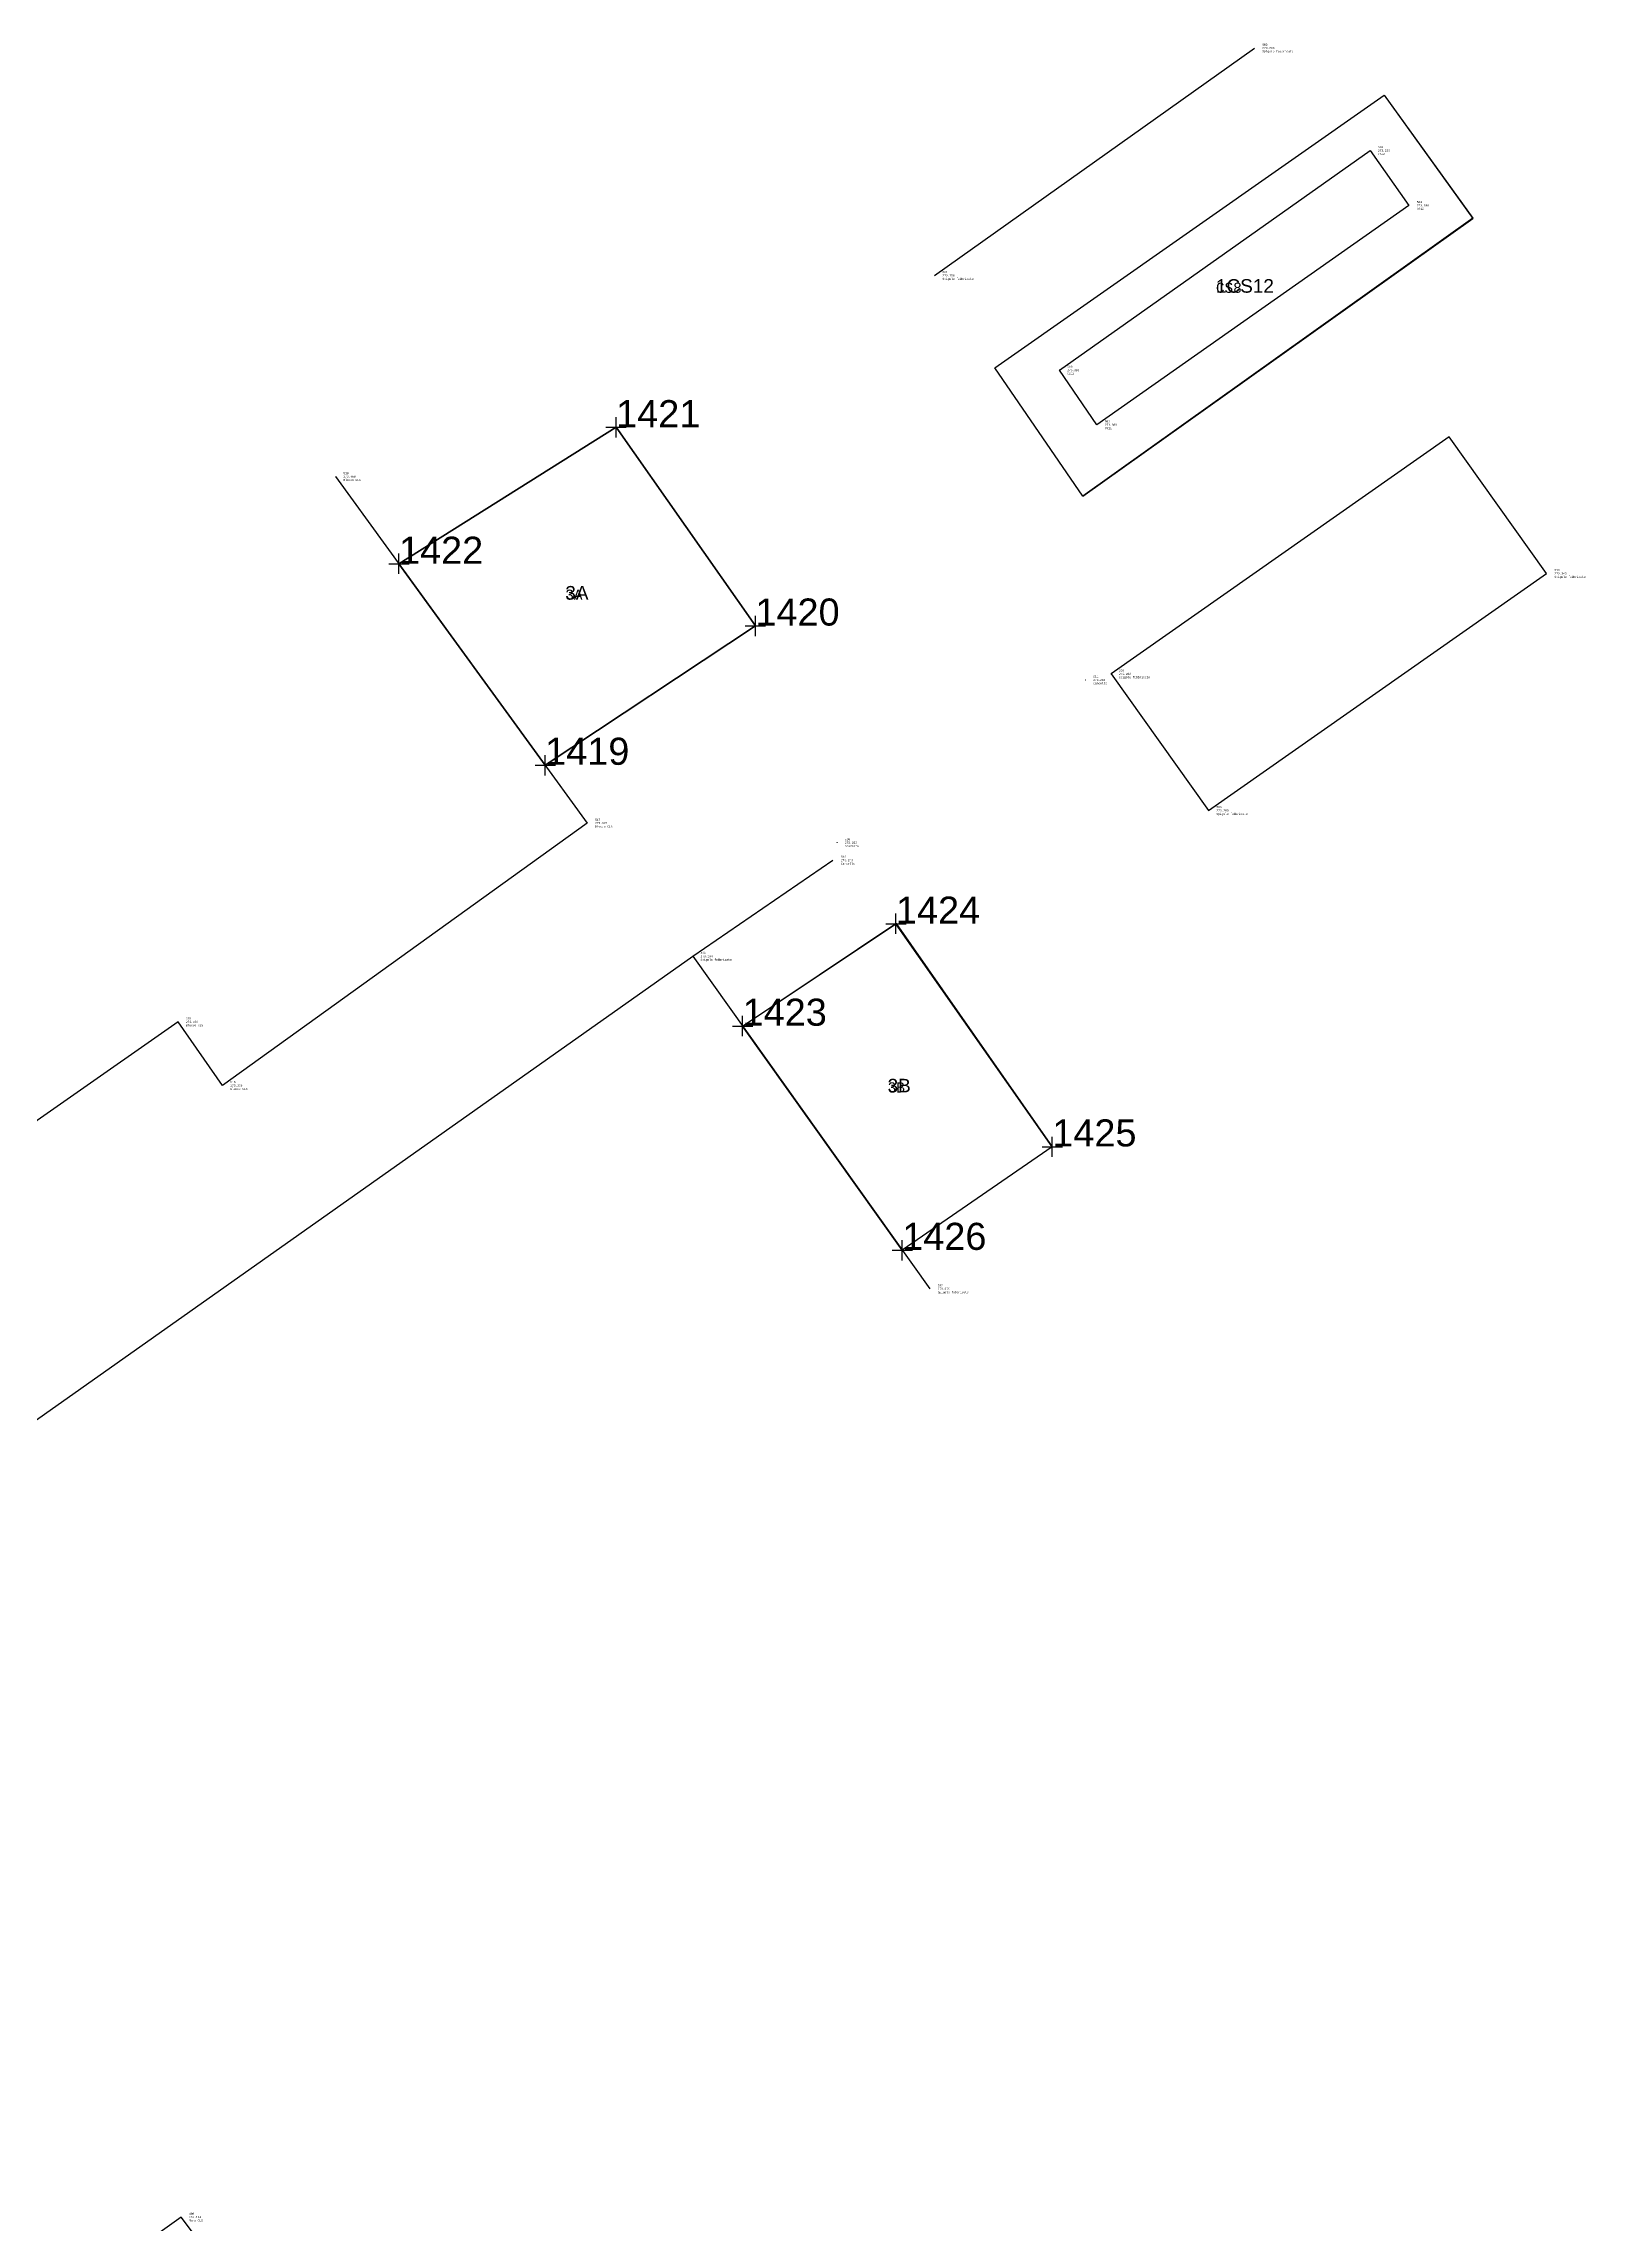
# Model space of a CAD drawing. Extents: x -1000 to 923337, y -63322 to 323191.
# Drawn here: x 208588 to 284409, y 198653 to 305962 of the extents above; entities that cross this region are included whole.
import ezdxf
from ezdxf.enums import TextEntityAlignment as Align

# ---------------------------------------------------------------- set-up
doc = ezdxf.new("R2010")
doc.units = 0
doc.header["$PDMODE"] = 35
doc.header["$PDSIZE"] = 1
for name, color, linetype in [('punti tracciati', 7, 'Continuous'), ('WF nome aree GPS', 7, 'Continuous'), ('WF nuovi punti', 6, 'Continuous'), ('WF_lato_di_accesso', 40, 'Continuous'), ('WF_nome_aree_GPS', 7, 'Continuous')]:
    doc.layers.add(name, color=color, linetype=linetype)
doc.layers.add('WF lato di accesso', color=40, linetype='Continuous', lineweight=30)
doc.layers.add('WF piazzole', color=6, linetype='Continuous', lineweight=30)
doc.layers.add('WF_piazzole', color=6, linetype='Continuous', plot=False)
doc.styles.add('FONTSTYLE_1', font='arial.ttf', dxfattribs={"height": 0.2})
doc.styles.add('FONTSTYLE_2', font='arial.ttf', dxfattribs={"height": 0.2})
doc.styles.get("Standard").update_dxf_attribs({"font": 'consola.ttf', "height": 500})

# ---------------------------------------------------------------- blocks, each defined once
blk = doc.blocks.new('rilievo 2')
at = {"color": 8}
for p, q in [((343529, -300105), (362675, -286691)), ((362675, -286691), (367033, -292754)), ((367033, -292754), (347859, -306419)), ((347859, -306419), (343529, -300105)), ((314221, -309751, 1389), (324899, -303028)), ((324899, -303028), (331757, -312807)), ((321414, -319661, 1343), (314221, -309751, 1389)), ((331757, -312807), (321414, -319661, 1343)), ((331123, -332506, 1316), (338668, -327458)), ((338668, -327458), (346349, -338439)), ((338975, -343527, 1357), (331123, -332506, 1316)), ((346349, -338439), (338975, -343527, 1357))]:
    blk.add_line(p, q, dxfattribs=at)
for points in [[(340568, -295564, 1164), (356296, -284374, 1288)], [(311105, -305458, 1408), (323482, -322511, 1330), (305542, -335424, 1375), (303358, -332290, 1408), (292598, -339814, 1383), (286849, -344201, 1684)], [(328669, -329063, 1303), (335568, -324336, 1252)], [(282761, -361510, 1488), (328669, -329063, 1303), (340328, -345427, 1364)], [(161648, -448828, 1954), (186863, -479531, 1078), (241997, -524553, 234), (257566, -525503, 360), (287808, -502280, 2651), (311879, -483968, 2683), (320954, -477001, -331), (327105, -472296, -331), (335070, -466036, 2080), (354649, -449578, 2133), (314683, -397379, 2207), (310635, -400536, 2212), (303510, -391107, 2143), (295063, -397138, 2335), (271429, -369482, 1692), (264211, -374625, 1649), (263130, -375375, 1675), (222048, -404916, 2809)]]:
    blk.add_polyline3d(points, dxfattribs=at)
at = {"color": 1}
blk.add_polyline3d([(361982, -289414, 1229), (363895, -292118, 1195), (348549, -302912, 1394), (346701, -300225, 1391)], close=True, dxfattribs=at)
at = {"color": 8}
blk.add_polyline3d([(349242, -315168, 1297), (354041, -321890, 1217), (370666, -310228, 1351), (365867, -303506, 1431)], close=True, dxfattribs=at)
for p in [(356296, -284374, 1288), (361982, -289414, 1229), (363895, -292118, 1195), (340568, -295564, 1164), (346701, -300225, 1391), (348549, -302912, 1394), (311105, -305458, 1408), (370666, -310228, 1351), (347980, -315465, 1291), (349242, -315168, 1297), (354041, -321890, 1217), (323482, -322511, 1330), (335769, -323474, 1230), (335568, -324336, 1252), (328669, -329063, 1303), (303358, -332290, 1408), (305542, -335424, 1375), (340328, -345427, 1364), (303510, -391107, 2143)]:
    blk.add_point(p, dxfattribs=at)
for s, p in [('502', (356685, -284207, 1288)), ('273.280', (356685, -284374, 1288)), ('Spigolo fabbricato', (356685, -284540, 1288)), ('CS12', (362371, -289581, 1229)), ('503', (362371, -289248, 1229)), ('273.220', (362371, -289414, 1229)), ('CS12', (364284, -292285, 1195)), ('504', (364284, -291952, 1195)), ('273.186', (364284, -292118, 1195)), ('Spigolo fabbricato', (340957, -295731, 1164)), ('501', (340957, -295398, 1164)), ('273.156', (340957, -295564, 1164)), ('CS12', (347090, -300392, 1391)), ('506', (347090, -300058, 1391)), ('273.383', (347090, -300225, 1391)), ('CS12', (348938, -303078, 1394)), ('505', (348938, -302745, 1394)), ('273.386', (348938, -302912, 1394)), ('518', (311494, -305292, 1408)), ('273.400', (311494, -305458, 1408)), ('Blocco CLS', (311494, -305625, 1408)), ('510', (371055, -310061, 1351)), ('Spigolo fabbricato', (371055, -310395, 1351)), ('273.343', (371055, -310228, 1351)), ('511', (348369, -315298, 1291)), ('273.283', (348369, -315465, 1291)), ('Spigolo fabbricato', (349631, -315335, 1297)), ('508', (349631, -315002, 1297)), ('273.288', (349631, -315168, 1297)), ('Cancello', (348369, -315632, 1291)), ('509', (354430, -321723, 1217)), ('273.209', (354430, -321890, 1217)), ('517', (323871, -322344, 1330)), ('273.322', (323871, -322511, 1330)), ('Blocco CLS', (323871, -322678, 1330)), ('Spigolo fabbricato', (354430, -322057, 1217)), ('Stazione', (336158, -323641, 1230)), ('500', (336158, -323307, 1230)), ('273.222', (336158, -323474, 1230)), ('Cancello', (335957, -324503, 1252)), ('512', (335957, -324169, 1252)), ('273.243', (335957, -324336, 1252)), ('Spigolo fabbricato', (329058, -329230, 1303)), ('439', (329058, -328896, 1303)), ('273.294', (329058, -329063, 1303)), ('515', (303747, -332123, 1408)), ('273.400', (303747, -332290, 1408)), ('Blocco CLS', (303747, -332457, 1408)), ('516', (305931, -335257, 1375)), ('273.366', (305931, -335424, 1375)), ('Blocco CLS', (305931, -335590, 1375)), ('Spigolo fabbricato', (340717, -345594, 1364)), ('507', (340717, -345260, 1364)), ('273.356', (340717, -345427, 1364)), ('400', (303899, -390940, 2143)), ('Muro CLS', (303899, -391274, 2143)), ('274.134', (303899, -391107, 2143))]:
    blk.add_text(s, height=100, dxfattribs=at).set_placement(p, align=Align.MIDDLE_LEFT)
at = {"color": 8, "char_height": 0.2, "attachment_point": 1}
for width, insert in [(18593.68, (320295, -306216)), (159.69, (322720, -308108)), (6513.53, (320552, -310491)), (5972.42, (320552, -310491))]:
    blk.add_mtext_dynamic_manual_height_columns('3A', width=width, gutter_width=1, heights=[0], dxfattribs=dict(at, insert=insert))
blk = doc.blocks.new('Croce___ATS')
at = {"color": 0}
for p, q in [((-0.5, 0), (0.5, 0)), ((0, -0.5), (0, 0.5))]:
    blk.add_line(p, q, dxfattribs=at)
blk = doc.blocks.new('T_P_420')
at = {"color": 7}
blk.add_point((0, 0), dxfattribs=at)
blk.add_blockref('Croce___ATS', (0, 0), dxfattribs=at)
at = {"color": 7, "insert": (0, 0), "char_height": 1.333, "attachment_point": 7, "style": 'FONTSTYLE_1'}
blk.add_mtext('1419', dxfattribs=at)
blk = doc.blocks.new('T_P_421')
at = {"color": 7}
blk.add_point((0, 0), dxfattribs=at)
blk.add_blockref('Croce___ATS', (0, 0), dxfattribs=at)
at = {"color": 7, "insert": (0, 0), "char_height": 1.333, "attachment_point": 7, "style": 'FONTSTYLE_1'}
blk.add_mtext('1420', dxfattribs=at)
blk = doc.blocks.new('T_P_422')
at = {"color": 7}
blk.add_point((0, 0), dxfattribs=at)
blk.add_blockref('Croce___ATS', (0, 0), dxfattribs=at)
at = {"color": 7, "insert": (0, 0), "char_height": 1.333, "attachment_point": 7, "style": 'FONTSTYLE_1'}
blk.add_mtext('1421', dxfattribs=at)
blk = doc.blocks.new('T_P_423')
at = {"color": 7}
blk.add_point((0, 0), dxfattribs=at)
blk.add_blockref('Croce___ATS', (0, 0), dxfattribs=at)
at = {"color": 7, "insert": (0, 0), "char_height": 1.333, "attachment_point": 7, "style": 'FONTSTYLE_1'}
blk.add_mtext('1422', dxfattribs=at)
blk = doc.blocks.new('T_P_424')
at = {"color": 7}
blk.add_point((0, 0), dxfattribs=at)
blk.add_blockref('Croce___ATS', (0, 0), dxfattribs=at)
at = {"color": 7, "insert": (0, 0), "char_height": 1.333, "attachment_point": 7, "style": 'FONTSTYLE_1'}
blk.add_mtext('1423', dxfattribs=at)
blk = doc.blocks.new('T_P_425')
at = {"color": 7}
blk.add_point((0, 0), dxfattribs=at)
blk.add_blockref('Croce___ATS', (0, 0), dxfattribs=at)
at = {"color": 7, "insert": (0, 0), "char_height": 1.333, "attachment_point": 7, "style": 'FONTSTYLE_1'}
blk.add_mtext('1424', dxfattribs=at)
blk = doc.blocks.new('T_P_426')
at = {"color": 7}
blk.add_point((0, 0), dxfattribs=at)
blk.add_blockref('Croce___ATS', (0, 0), dxfattribs=at)
at = {"color": 7, "insert": (0, 0), "char_height": 1.333, "attachment_point": 7, "style": 'FONTSTYLE_1'}
blk.add_mtext('1425', dxfattribs=at)
blk = doc.blocks.new('T_P_427')
at = {"color": 7}
blk.add_point((0, 0), dxfattribs=at)
blk.add_blockref('Croce___ATS', (0, 0), dxfattribs=at)
at = {"color": 7, "insert": (0, 0), "char_height": 1.333, "attachment_point": 7, "style": 'FONTSTYLE_1'}
blk.add_mtext('1426', dxfattribs=at)
blk = doc.blocks.new('punti tracciatura 2')
at = {"layer": 'WF_lato_di_accesso', "ltscale": 0.5}
for p, q in [((1346598.07, -3254.56, 271.99), (1346617.24, -3240.89, 271.99)), ((1346571.62, -3267.8, 273.33), (1346581.96, -3260.95, 271.99)), ((1346596.56, -3286.58, 271.99), (1346588.87, -3275.6, 271.99))]:
    blk.add_line(p, q, dxfattribs=at)
at = {"layer": 'WF_piazzole', "ltscale": 0.5, "flags": 128}
for points, elevation in [([(1346593.74, -3248.24), (1346612.88, -3234.83), (1346617.24, -3240.89), (1346598.07, -3254.56)], 271.99), ([(1346575.11, -3251.17), (1346564.43, -3257.89), (1346571.62, -3267.8), (1346581.96, -3260.95)], 271.99), ([(1346581.33, -3280.64), (1346588.87, -3275.6), (1346596.56, -3286.58), (1346589.18, -3291.67)], 273.31)]:
    blk.add_lwpolyline(points, close=True, dxfattribs=dict(at, elevation=elevation))
at = {"color": 7}
for name, p in [('T_P_422', (1346575.11, -3251.17, 271.99)), ('T_P_423', (1346564.43, -3257.89, 271.99)), ('T_P_421', (1346581.96, -3260.95, 271.99)), ('T_P_420', (1346571.62, -3267.8, 271.99)), ('T_P_425', (1346588.87, -3275.6, 273.31)), ('T_P_424', (1346581.33, -3280.64, 273.31)), ('T_P_426', (1346596.56, -3286.58, 273.31)), ('T_P_427', (1346589.18, -3291.67, 273.31))]:
    blk.add_blockref(name, p, dxfattribs=at)
at = {"layer": 'WF_nome_aree_GPS', "char_height": 0.667, "attachment_point": 7, "style": 'FONTSTYLE_2'}
for s, insert in [('1CS12', (1346604.61, -3244.56, 272.19)), ('3A', (1346572.61, -3259.66, 272.19)), ('3B', (1346588.46, -3283.91, 272.19))]:
    blk.add_mtext(s, dxfattribs=dict(at, insert=insert))

msp = doc.modelspace()

# ---------------------------------------------------------------- linework, layer by layer
at = {"layer": 'WF lato di accesso'}
for p, q in [((259698.1, 283698.8), (278871.7, 297363.9)), ((233252.2, 270456.7, 1343.3), (243595.2, 277310.5)), ((258187.6, 251678.2), (250507, 262659))]:
    msp.add_line(p, q, dxfattribs=at)
at = {"layer": 'WF nuovi punti'}
for p in [(274514, 303426), (278871, 297363), (255367, 290012), (259698, 283698)]:
    msp.add_point(p, dxfattribs=at)
at = {"layer": 'WF piazzole'}
for points in [[(255368, 290012.4), (274514.1, 303426.2), (278871.7, 297363.9), (259698.1, 283698.8), (255368, 290012.4)], [(236738, 287089.7), (226059.4, 280366.1), (233252.2, 270456.7), (243595.2, 277310.5), (236738, 287089.7)]]:
    msp.add_lwpolyline(points, dxfattribs=at)
at = {"layer": 'WF piazzole', "elevation": 1315.9}
msp.add_lwpolyline([(242961.1, 257611.5), (250507, 262659), (258187.6, 251678.2), (250813.6, 246590.3), (242961.1, 257611.5)], dxfattribs=at)

# ---------------------------------------------------------------- block references
at = {"color": 251}
msp.add_blockref('rilievo 2', (-88161.4, 590117.4), dxfattribs=at)
at = {"layer": 'punti tracciati', "xscale": 1000, "yscale": 1000, "zscale": 1000}
msp.add_blockref('punti tracciatura 2', (-1346338367.3, 3538255.9, -271991), dxfattribs=at)

# ---------------------------------------------------------------- texts
at = {"layer": 'WF nome aree GPS'}
for s, p in [('CS8', (266242.4, 293699.6, 199.1)), ('3A', (234240, 278594.7, 199.1)), ('3B', (250096.1, 254349, 199.1))]:
    msp.add_text(s, height=500, dxfattribs=at).set_placement(p)

doc.saveas('drawing.dxf')
